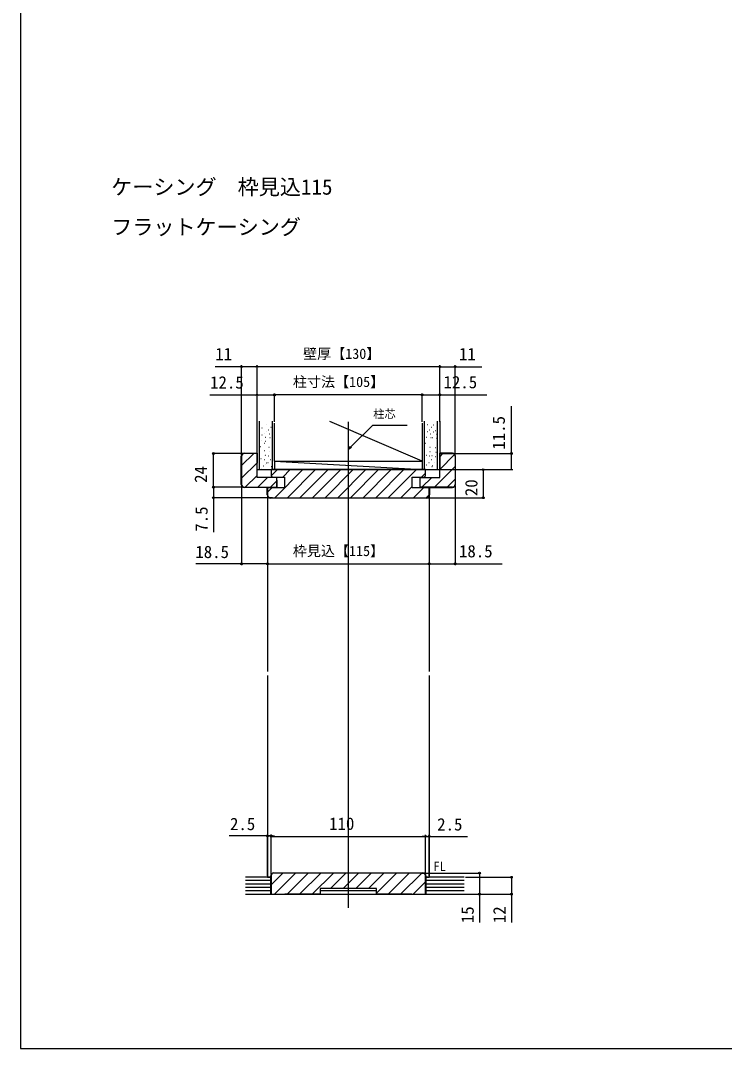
# Model space of a CAD drawing. Units: millimetres, scale not verified. Extents: x -525 to 525, y -784 to 780.
# Drawn here: x -525 to -24, y -784 to -52 of the extents above; entities that cross this region are included whole.
import ezdxf
from ezdxf.enums import TextEntityAlignment as Align

# ---------------------------------------------------------------- set-up
doc = ezdxf.new("R2010")
doc.units = ezdxf.units.MM
doc.header["$LTSCALE"] = 4
for name, color, linetype in [('0-1_USER1', 3, 'Continuous'), ('0-3_YKK_12', 2, 'Continuous'), ('0-4_YKK_D', 6, 'Continuous'), ('0-5_YKK_ZWAK', 7, 'Continuous'), ('0-6_YSS_K', 3, 'Continuous'), ('0-7_YSS_KE', 3, 'Continuous')]:
    doc.layers.add(name, color=color, linetype=linetype)
doc.styles.add('ＭＳ ゴシック', font='')
doc.styles.get('ＭＳ ゴシック').set_extended_font_data('MS Gothic')

msp = doc.modelspace()

# ---------------------------------------------------------------- linework, layer by layer
at = {"layer": '0-3_YKK_12'}
for p, q in [((-291.742, -683.445), (-291.742, -337.731)), ((-349.243, -371.731), (-234.243, -371.731)), ((-349.243, -384.431), (-349.243, -515.231)), ((-234.243, -384.431), (-234.243, -515.231)), ((-349.243, -518.231), (-349.243, -661.731)), ((-234.243, -518.231), (-234.243, -661.731)), ((-349.243, -661.731), (-346.742, -661.731)), ((-236.742, -661.731), (-234.243, -661.731))]:
    msp.add_line(p, q, dxfattribs=at)
at = {"layer": '0-4_YKK_D'}
for p, q in [((-367.743, -361.231), (-367.743, -297.512)), ((-356.742, -337.705), (-356.742, -297.512)), ((-226.742, -298.512), (-356.742, -298.512)), ((-226.742, -337.705), (-226.742, -297.512)), ((-215.746, -361.231), (-215.746, -297.512)), ((-356.743, -336.36), (-356.743, -317.705)), ((-344.243, -336.36), (-344.243, -317.705)), ((-344.242, -337.705), (-344.242, -317.512)), ((-239.242, -318.512), (-344.242, -318.512)), ((-239.242, -337.705), (-239.242, -317.512)), ((-239.242, -337.512), (-239.242, -317.512)), ((-226.742, -337.705), (-226.742, -317.512)), ((-366.743, -360.231), (-388.743, -360.231)), ((-387.743, -384.231), (-387.743, -360.231)), ((-216.746, -360.231), (-174.746, -360.231)), ((-235.743, -371.731), (-194.746, -371.731)), ((-233.243, -371.731), (-174.746, -371.731)), ((-195.746, -371.731), (-195.746, -391.731)), ((-366.743, -384.231), (-388.743, -384.231)), ((-366.743, -384.231), (-388.743, -384.231)), ((-367.743, -383.231), (-367.743, -439.786)), ((-215.746, -383.231), (-215.746, -439.786)), ((-345.743, -391.731), (-388.743, -391.731)), ((-349.243, -390.731), (-349.243, -439.786)), ((-349.243, -390.731), (-349.243, -439.786)), ((-235.243, -391.731), (-194.746, -391.731)), ((-234.243, -390.731), (-234.243, -439.786)), ((-234.243, -390.731), (-234.243, -439.786)), ((-349.243, -438.786), (-234.243, -438.786)), ((-349.243, -632.337), (-376.57, -632.337)), ((-349.243, -660.731), (-349.243, -631.337)), ((-346.742, -632.337), (-349.243, -632.337)), ((-346.742, -659.731), (-346.742, -631.337)), ((-346.742, -659.731), (-346.742, -631.619)), ((-346.742, -632.337), (-344.192, -632.337)), ((-346.742, -632.619), (-236.742, -632.619)), ((-236.742, -632.619), (-239.292, -632.619)), ((-236.742, -659.731), (-236.742, -631.619)), ((-236.742, -659.731), (-236.742, -631.619)), ((-236.742, -632.619), (-234.243, -632.619)), ((-234.243, -660.731), (-234.243, -631.619)), ((-234.243, -632.619), (-206.915, -632.619)), ((-240.242, -658.731), (-197.403, -658.731)), ((-208.288, -661.731), (-174.746, -661.731)), ((-238.242, -673.731), (-197.403, -673.731)), ((-208.288, -673.731), (-174.746, -673.731))]:
    msp.add_line(p, q, dxfattribs=at)
for points in [[(-356.743, -298.512), (-367.743, -298.512), (-386.634, -298.512)], [(-226.743, -298.512), (-215.746, -298.512), (-196.855, -298.512)], [(-344.243, -318.705), (-356.743, -318.705), (-390.293, -318.705)], [(-239.242, -318.512), (-226.742, -318.512), (-193.192, -318.512)], [(-175.746, -371.731), (-175.746, -360.231), (-175.746, -326.681)], [(-291.742, -357.397), (-289.939, -355.594), (-274.384, -340.038), (-249.992, -340.038)], [(-289.456, -356.077), (-291.742, -357.397), (-290.422, -355.11)], [(-387.743, -384.231), (-387.743, -391.731), (-387.743, -416.236)], [(-349.243, -438.786), (-367.743, -438.786), (-400.293, -438.786)], [(-234.243, -438.786), (-215.746, -438.786), (-182.196, -438.786)], [(-198.403, -658.731), (-198.403, -673.731), (-198.403, -694.008)], [(-175.746, -661.731), (-175.746, -673.731), (-175.746, -694.008)]]:
    msp.add_lwpolyline(points, dxfattribs=at)
for centre in [(-367.743, -298.512), (-356.743, -298.512), (-356.742, -298.512), (-226.743, -298.512), (-226.742, -298.512), (-215.746, -298.512), (-356.743, -318.705), (-344.242, -318.512), (-344.243, -318.705), (-239.242, -318.512), (-239.242, -318.512), (-226.742, -318.512), (-387.743, -360.231), (-175.746, -360.231), (-195.746, -371.731), (-387.743, -384.231), (-387.743, -384.231), (-387.743, -391.731), (-195.746, -391.731), (-367.743, -438.786), (-349.243, -438.786), (-349.243, -438.786), (-234.243, -438.786), (-234.243, -438.786), (-215.746, -438.786), (-349.243, -632.337), (-346.742, -632.337), (-346.742, -632.619), (-236.742, -632.619), (-236.742, -632.619), (-234.243, -632.619), (-198.403, -658.731), (-175.746, -661.731), (-198.403, -673.731), (-175.746, -673.731)]:
    msp.add_circle(centre, 0.637, dxfattribs=at)
at = {"layer": '0-5_YKK_ZWAK'}
msp.add_line((-525, 746.5), (-525, -783.5), dxfattribs=at)
msp.add_lwpolyline([(-525, -783.5), (525, -783.5), (525, 746.5)], dxfattribs=at)
at = {"layer": '0-6_YSS_K'}
for p, q in [((-356.742, -371.731), (-356.742, -337.36)), ((-355.242, -337.36), (-355.242, -371.731)), ((-353.198, -342.068), (-352.998, -342.068)), ((-350.108, -339.571), (-349.908, -339.571)), ((-348.65, -343.496), (-348.45, -343.496)), ((-346.968, -341.478), (-346.768, -341.478)), ((-345.742, -371.731), (-345.742, -337.36)), ((-344.242, -365.731), (-344.243, -338.705)), ((-239.242, -365.731), (-304.99, -337.553)), ((-239.242, -338.705), (-239.242, -365.731)), ((-237.742, -337.36), (-237.742, -371.731)), ((-235.608, -339.571), (-235.408, -339.571)), ((-234.15, -343.496), (-233.95, -343.496)), ((-232.468, -341.478), (-232.268, -341.478)), ((-231.447, -339.928), (-231.247, -339.928)), ((-228.307, -341.835), (-228.107, -341.835)), ((-228.242, -371.731), (-228.242, -337.36)), ((-226.742, -337.36), (-226.742, -371.731)), ((-353.198, -347.002), (-352.998, -347.002)), ((-351.74, -345.993), (-351.54, -345.993)), ((-350.843, -348.684), (-350.643, -348.684)), ((-350.556, -348.543), (-350.356, -348.543)), ((-350.108, -344.506), (-349.908, -344.506)), ((-347.753, -346.188), (-347.553, -346.188)), ((-347.64, -348.879), (-347.44, -348.879)), ((-236.056, -348.543), (-235.856, -348.543)), ((-235.608, -344.506), (-235.408, -344.506)), ((-233.253, -346.188), (-233.053, -346.188)), ((-233.14, -348.879), (-232.94, -348.879)), ((-231.896, -348.9), (-231.696, -348.9)), ((-231.447, -344.862), (-231.247, -344.862)), ((-229.989, -343.853), (-229.789, -343.853)), ((-229.092, -346.545), (-228.892, -346.545)), ((-228.98, -349.236), (-228.78, -349.236)), ((-354.432, -355.301), (-354.232, -355.301)), ((-353.647, -351.039), (-353.447, -351.039)), ((-351.404, -358.216), (-351.204, -358.216)), ((-351.341, -352.804), (-351.141, -352.804)), ((-350.731, -351.376), (-350.531, -351.376)), ((-348.313, -355.72), (-348.113, -355.72)), ((-236.841, -352.804), (-236.641, -352.804)), ((-233.813, -355.72), (-233.613, -355.72)), ((-229.653, -356.077), (-229.453, -356.077)), ((-367.743, -368.855), (-359.119, -360.231)), ((-353.983, -363.823), (-353.783, -363.823)), ((-351.628, -364.496), (-351.428, -364.496)), ((-351.292, -361.356), (-351.092, -361.356)), ((-350.893, -361.327), (-350.693, -361.327)), ((-348.538, -362), (-348.338, -362)), ((-348.201, -358.86), (-348.001, -358.86)), ((-347.08, -364.467), (-346.88, -364.467)), ((-236.393, -361.327), (-236.193, -361.327)), ((-234.038, -362), (-233.838, -362)), ((-233.701, -358.86), (-233.501, -358.86)), ((-232.58, -364.467), (-232.38, -364.467)), ((-232.232, -361.684), (-232.032, -361.684)), ((-229.877, -362.357), (-229.677, -362.357)), ((-229.541, -359.217), (-229.341, -359.217)), ((-228.419, -364.824), (-228.219, -364.824)), ((-226.746, -362.562), (-224.415, -360.231)), ((-226.746, -371.542), (-216.185, -360.981)), ((-367.743, -377.835), (-356.743, -366.835)), ((-356.742, -371.731), (-344.242, -371.731)), ((-353.647, -370.888), (-353.447, -370.888)), ((-352.077, -369.094), (-351.877, -369.094)), ((-350.556, -368.392), (-350.356, -368.392)), ((-350.17, -366.963), (-349.97, -366.963)), ((-348.986, -366.598), (-348.786, -366.598)), ((-346.743, -369.401), (-346.543, -369.401)), ((-346.574, -376.2), (-342.105, -371.731)), ((-344.242, -365.731), (-239.242, -365.731)), ((-344.242, -365.731), (-239.242, -371.731)), ((-344.242, -365.731), (-239.242, -365.731)), ((-344.242, -365.731), (-344.242, -371.731)), ((-344.242, -371.731), (-239.242, -371.731)), ((-344.145, -391.731), (-324.145, -371.731)), ((-338.425, -377.031), (-333.125, -371.731)), ((-335.164, -391.731), (-315.164, -371.731)), ((-326.184, -391.731), (-306.184, -371.731)), ((-317.204, -391.731), (-297.204, -371.731)), ((-308.224, -391.731), (-288.224, -371.731)), ((-299.243, -391.731), (-279.243, -371.731)), ((-290.263, -391.731), (-270.263, -371.731)), ((-281.283, -391.731), (-261.283, -371.731)), ((-272.303, -391.731), (-252.303, -371.731)), ((-263.322, -391.731), (-243.322, -371.731)), ((-239.242, -365.731), (-239.242, -371.731)), ((-239.242, -371.731), (-226.742, -371.731)), ((-236.056, -368.392), (-235.856, -368.392)), ((-234.486, -366.598), (-234.286, -366.598)), ((-232.243, -369.401), (-232.043, -369.401)), ((-231.896, -368.749), (-231.696, -368.749)), ((-230.455, -384.231), (-215.746, -369.523)), ((-230.326, -366.954), (-230.126, -366.954)), ((-365.158, -384.231), (-356.743, -375.815)), ((-356.178, -384.231), (-349.178, -377.231)), ((-347.198, -384.231), (-342.743, -379.776)), ((-239.642, -377.031), (-236.743, -374.132)), ((-239.435, -384.231), (-232.435, -377.231)), ((-221.474, -384.231), (-215.746, -378.503)), ((-349.243, -387.849), (-346.125, -384.731)), ((-254.342, -391.731), (-246.243, -383.632)), ((-245.362, -391.731), (-238.362, -384.731)), ((-236.382, -391.731), (-234.243, -389.592)), ((-346.742, -661.731), (-364.868, -661.731)), ((-346.742, -664.131), (-364.868, -664.131)), ((-346.742, -667.133), (-338.341, -658.731)), ((-344.36, -673.731), (-329.36, -658.731)), ((-335.38, -673.731), (-320.38, -658.731)), ((-326.4, -673.731), (-311.4, -658.731)), ((-317.42, -673.731), (-302.42, -658.731)), ((-304.439, -669.731), (-293.439, -658.731)), ((-295.459, -669.731), (-284.459, -658.731)), ((-286.479, -669.731), (-275.479, -658.731)), ((-277.499, -669.731), (-266.499, -658.731)), ((-271.742, -672.955), (-257.518, -658.731)), ((-263.538, -673.731), (-248.538, -658.731)), ((-254.558, -673.731), (-239.558, -658.731)), ((-245.578, -673.731), (-236.742, -664.896)), ((-209.288, -661.731), (-236.742, -661.731)), ((-209.288, -664.131), (-236.742, -664.131)), ((-346.742, -666.531), (-364.868, -666.531)), ((-346.742, -668.931), (-364.868, -668.931)), ((-346.742, -671.331), (-364.868, -671.331)), ((-271.742, -671.331), (-311.742, -671.331)), ((-209.288, -666.531), (-236.742, -666.531)), ((-209.288, -668.931), (-236.742, -668.931)), ((-209.288, -671.331), (-236.742, -671.331)), ((-364.868, -673.731), (-209.288, -673.731))]:
    msp.add_line(p, q, dxfattribs=at)
at = {"layer": '0-7_YSS_KE'}
for p, q in [((-367.943, -382.231), (-367.943, -362.231)), ((-367.743, -362.231), (-367.743, -382.231)), ((-215.746, -362.231), (-215.746, -382.231)), ((-215.546, -382.231), (-215.546, -362.231)), ((-236.243, -391.931), (-347.443, -391.931)), ((-347.243, -391.731), (-236.243, -391.731)), ((-344.742, -658.531), (-238.742, -658.531)), ((-238.742, -658.731), (-344.742, -658.731))]:
    msp.add_line(p, q, dxfattribs=at)
for points in [[(-365.743, -360.031), (-356.543, -360.031), (-356.543, -367.231), (-356.743, -367.231)], [(-356.743, -377.231), (-356.743, -360.231), (-365.743, -360.231)], [(-217.746, -360.031), (-226.946, -360.031), (-226.946, -367.231), (-226.746, -367.231)], [(-226.746, -377.231), (-226.746, -360.231), (-217.746, -360.231)], [(-234.243, -389.731), (-234.243, -384.731), (-246.243, -384.731), (-246.243, -377.031), (-237.743, -377.031), (-236.743, -376.031), (-236.743, -371.731), (-346.743, -371.731), (-346.743, -376.031), (-345.743, -377.031), (-337.243, -377.031), (-337.243, -384.731), (-349.243, -384.731), (-349.243, -389.731)], [(-365.743, -384.231), (-342.743, -384.231), (-342.743, -377.231), (-356.743, -377.231)], [(-342.743, -379.231), (-342.543, -379.231), (-342.543, -384.431), (-365.743, -384.431)], [(-240.746, -379.231), (-240.946, -379.231), (-240.946, -384.431), (-217.746, -384.431)], [(-217.746, -384.231), (-240.746, -384.231), (-240.746, -377.231), (-226.746, -377.231)], [(-349.443, -389.731), (-349.443, -384.531), (-342.643, -384.531), (-342.643, -384.731)], [(-241.043, -384.731), (-241.043, -384.531), (-234.043, -384.531), (-234.043, -389.731)], [(-236.542, -660.731), (-236.542, -673.931), (-246.542, -673.931), (-246.542, -673.731), (-271.742, -673.731), (-271.742, -669.731), (-311.742, -669.731), (-311.742, -673.731), (-336.942, -673.731), (-336.942, -673.931), (-346.942, -673.931), (-346.942, -660.731)], [(-346.742, -660.731), (-346.742, -673.731), (-336.942, -673.731)], [(-246.542, -673.731), (-236.742, -673.731), (-236.742, -660.731)]]:
    msp.add_lwpolyline(points, dxfattribs=at)
for centre, radius, start, end in [((-365.743, -362.231), 2.2, 90, 180), ((-365.743, -362.231), 2, 90, 180), ((-217.746, -362.231), 2.2, 360, 90), ((-217.746, -362.231), 2, 0, 90), ((-365.743, -382.231), 2.2, 180, 270), ((-365.743, -382.231), 2, 180, 270), ((-217.746, -382.231), 2, 270, 0), ((-217.746, -382.231), 2.2, 270, 0), ((-347.243, -389.731), 2.2, 180.00002, 270), ((-347.243, -389.731), 2, 180.00001, 269.99999), ((-236.243, -389.731), 2.2, 270, 0), ((-236.243, -389.731), 2, 270.00001, 359.99999), ((-344.742, -660.731), 2.2, 90.00001, 179.99999), ((-344.742, -660.731), 2, 90.00001, 179.99999), ((-238.742, -660.731), 2.2, 0.00001, 89.99999), ((-238.742, -660.731), 2, 0.00001, 89.99999)]:
    msp.add_arc(centre, radius, start, end, dxfattribs=at)

# ---------------------------------------------------------------- texts
at = {"layer": '0-1_USER1', "style": 'ＭＳ ゴシック'}
for s, height, p in [('\u3000 ケーシング\u3000枠見込115', 11, (-483, -179.417)), ('\u3000 フラットケーシング', 11, (-483, -207.911)), ('FL', 6.598, (-231.265, -659.209))]:
    msp.add_text(s, height=height, dxfattribs=at).set_placement(p, align=Align.BOTTOM_LEFT)
at = {"layer": '0-4_YKK_D', "style": 'ＭＳ ゴシック'}
for s, height, p in [('壁厚【130】', 7.331, (-323.958, -295.148)), ('11', 8.798, (-386.475, -296.512)), ('11', 8.798, (-213.037, -296.512)), ('12.5', 8.798, (-390.134, -316.705)), ('柱寸法【105】', 7.331, (-331.202, -315.148)), ('12.5', 8.798, (-224.033, -316.512)), ('柱芯', 5.865, (-274.054, -336.83)), ('18.5', 8.798, (-400.634, -437.286)), ('枠見込【115】', 7.331, (-331.26, -435.422)), ('18.5', 8.798, (-213.037, -436.786)), ('2.5', 8.798, (-375.956, -630.837)), ('110', 8.798, (-305.447, -630.619)), ('2.5', 8.798, (-228.529, -631.119))]:
    msp.add_text(s, height=height, dxfattribs=at).set_placement(p, align=Align.BOTTOM_LEFT)
for s, p in [('11.5', (-177.746, -357.522)), ('24', (-389.743, -381.129)), ('20', (-197.246, -390.595)), ('7.5', (-389.243, -415.895)), ('15', (-199.903, -694.349)), ('12', (-177.246, -694.349))]:
    msp.add_text(s, height=8.798, rotation=90, dxfattribs=at).set_placement(p, align=Align.BOTTOM_LEFT)

doc.saveas('drawing.dxf')
